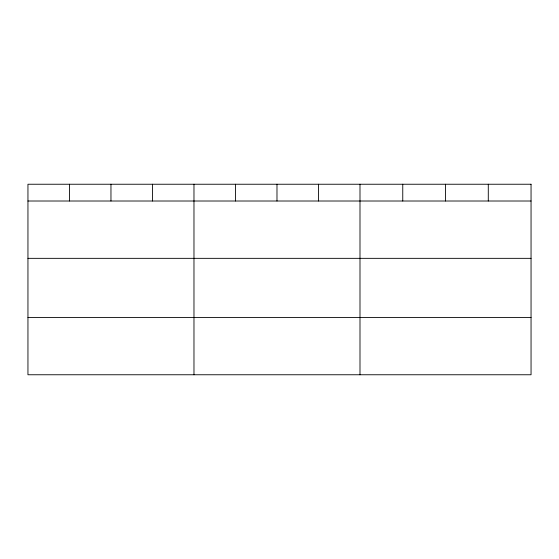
<?xml version="1.0" encoding="UTF-8"?>
<svg xmlns="http://www.w3.org/2000/svg" width="559" height="559" viewBox="0 0 559 559"><rect width="100%" height="100%" fill="white"/><g stroke="black" fill="none" stroke-linecap="round" stroke-linejoin="round"><path stroke-width="0.84" d="M27.95 201.009L531.05 201.009M27.95 258.342L531.05 258.342M27.95 317.421L531.05 317.421M488.286 184.239L488.286 201.009M445.523 184.239L445.523 201.009M402.759 184.239L402.759 201.009M359.996 184.239L359.996 374.761M318.49 184.239L318.49 201.009M276.984 184.239L276.984 201.009M235.479 184.239L235.479 201.009M193.973 184.239L193.973 374.761M152.467 184.239L152.467 201.009M110.962 184.239L110.962 201.009M69.456 184.239L69.456 201.009M531.05 184.239L27.95 184.239L27.95 374.761L531.05 374.761L531.05 184.239"/></g></svg>
